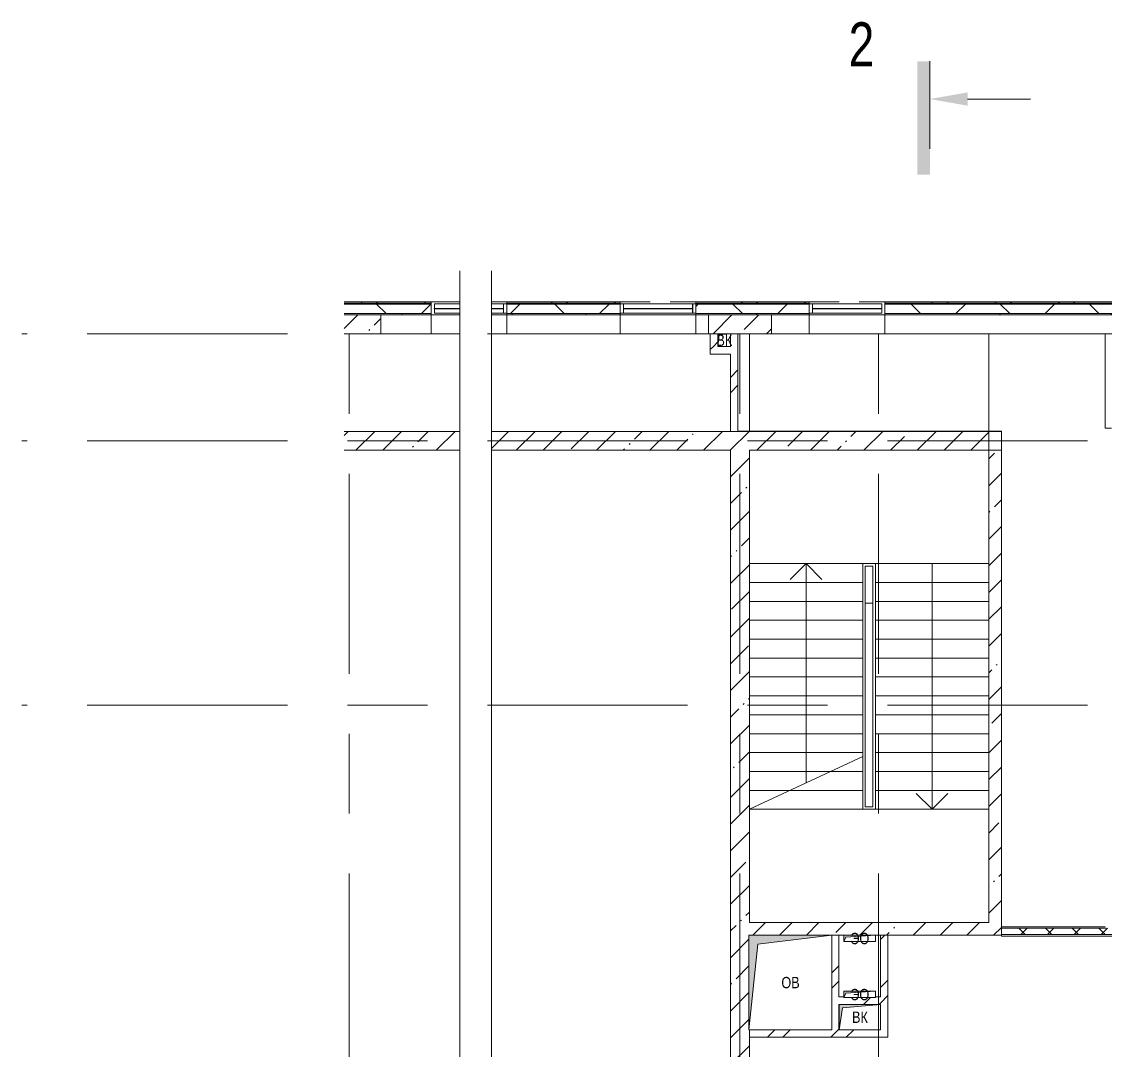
# Model space of a CAD drawing. Header units: millimetres. Extents: x 92932 to 275892, y -43515 to 30371.
# Drawn here: x 92932 to 110132, y 14040 to 30371 of the extents above; entities that cross this region are included whole.
import ezdxf

# ---------------------------------------------------------------- set-up
doc = ezdxf.new("R2010")
doc.units = ezdxf.units.MM
for name, pattern in [('IMPORT-01 Штриховая _2 мм_', [600, 400, -200]), ('Осевые', [6350, 1270, -952.5, 3175, -952.5]), ('Сверху', [793.75, 476.25, -317.5])]:
    doc.linetypes.add(name, pattern=pattern)
for name, color, linetype, lineweight in [('_Разделитель помещений_', 7, 'IMPORT-01 Штриховая _2 мм_', 9), ('Импосты витража', 7, 'Continuous', 9), ('Импосты витража-1', 7, 'Continuous', 18), ('Контуры', 7, 'Continuous', 9), ('Линии подступенков-1', 7, 'Continuous', 9), ('Линии свеса', 7, 'Continuous', 9), ('Марки вырезов', 7, 'Continuous', 9), ('Обобщенные модели', 7, 'Continuous', 9), ('Общие ребра', 7, 'Continuous', 9), ('Окна', 7, 'Continuous', 9), ('Окна-1', 7, 'Сверху', 9), ('Оси-1', 7, 'Осевые', 9), ('Разрезы', 7, 'Continuous', 9), ('Стены', 7, 'Continuous', 9), ('Стены-1', 7, 'Continuous', 18), ('Стрелки вверх', 7, 'Continuous', 9), ('Типовые аннотации', 7, 'Continuous', 9), ('Черная _1 сплошная', 7, 'Continuous', 9), ('Штриховка разреза-1', 7, 'Continuous', 9), ('Элементы узлов', 7, 'Continuous', 9), ('Элементы узлов-1', 7, 'Continuous', 5)]:
    doc.layers.add(name, color=color, linetype=linetype, lineweight=lineweight)
doc.layers.add('Обобщенные модели-2', color=7, linetype='Continuous', lineweight=9, true_color=0xffbc79)
doc.styles.add('Arial', font='Arial.ttf', dxfattribs={"width": 0.8, "height": 180})
doc.styles.add('Arial_1', font='Arial.ttf', dxfattribs={"width": 0.75, "height": 700})
pattern_1 = [(45, (0, 0), (-424.264, 424.264), [600, -100, 20, -100]), (45, (0, 424), (-424.264, 424.264), [])]
pattern_2 = [(45, (0, 0), (-502.8943, 502.8943), []), (45, (0, 762), (-502.8943, 502.8943), [])]
pattern_3 = [(0, (0, 0), (812.8, 203.2), [67.056, -542.544, 67.056, -542.544, -3251.2]), (0, (0, 0), (812.8, 203.2), [-1219.2, 67.056, -1152.144, 67.056, -542.544, -1422.4]), (0, (0, 0), (812.8, 203.2), [-3048, 67.056, -339.344, 67.056, -948.944]), (120, (304.8, 101.6), (-582.37636, 602.30545), [67.056, -542.544, 67.056, -542.544, -3251.2]), (120, (304.8, 101.6), (-582.37636, 602.30545), [-1219.2, 67.056, -1152.144, 67.056, -542.544, -1422.4]), (120, (304.8, 101.6), (-582.37636, 602.30545), [-3048, 67.056, -339.344, 67.056, -948.944]), (240, (406.4, 508), (-230.42364, -805.50545), [67.056, -542.544, 67.056, -542.544, -3251.2]), (240, (406.4, 508), (-230.42364, -805.50545), [-1219.2, 67.056, -1152.144, 67.056, -542.544, -1422.4]), (240, (406.4, 508), (-230.42364, -805.50545), [-3048, 67.056, -339.344, 67.056, -948.944])]

# ---------------------------------------------------------------- blocks, each defined once
blk = doc.blocks.new('M_Окно-Квадратный проем - 1200 x 11450 mm-1434535-План 3-го этажа на отм_ _2_700')
at = {"layer": 'Окна'}
for p, q in [((-608, -102), (-608, 102)), ((592, 102), (592, -102))]:
    blk.add_line(p, q, dxfattribs=at)
at = {"layer": 'Окна-1'}
for p, q in [((-608, 102), (592, 102)), ((592, -102), (-608, -102))]:
    blk.add_line(p, q, dxfattribs=at)
blk = doc.blocks.new('M_Окно-Квадратный проем - 1200 x 11450 mm-V4-План 3-го этажа на отм_ _2_700')
at = {"layer": 'Окна'}
for p, q in [((-608, -102), (-608, 102)), ((592, 102), (592, -102))]:
    blk.add_line(p, q, dxfattribs=at)
at = {"layer": 'Окна-1'}
for p, q in [((-608, 102), (-363, 102)), ((137, 102), (592, 102)), ((-363, -102), (-608, -102)), ((592, -102), (137, -102))]:
    blk.add_line(p, q, dxfattribs=at)
blk = doc.blocks.new('M_Окно-Квадратный проем - 1200 x 11450 mm-1440296-План 3-го этажа на отм_ _2_700')
at = {"layer": 'Окна'}
for p, q in [((-608, -150), (-608, 150)), ((592, 150), (592, -150))]:
    blk.add_line(p, q, dxfattribs=at)
at = {"layer": 'Окна-1'}
for p, q in [((-608, 150), (592, 150)), ((592, -150), (-608, -150))]:
    blk.add_line(p, q, dxfattribs=at)
blk = doc.blocks.new('M_Окно-Квадратный проем - 1200 x 11450 mm-V5-План 3-го этажа на отм_ _2_700')
at = {"layer": 'Окна'}
for p, q in [((-608, -150), (-608, 150)), ((592, 150), (592, -150))]:
    blk.add_line(p, q, dxfattribs=at)
at = {"layer": 'Окна-1'}
for p, q in [((-608, 150), (-363, 150)), ((137, 150), (592, 150)), ((-363, -150), (-608, -150)), ((592, -150), (137, -150))]:
    blk.add_line(p, q, dxfattribs=at)
blk = doc.blocks.new('Прямоугольный импост - Прямоугольный импост 1-2125100-План 3-го этажа на отм_ _2_700')
at = {"layer": 'Импосты витража-1'}
for p, q in [((-50, 75), (0, 75)), ((-50, -75), (-50, 75)), ((0, 75), (0, -75)), ((0, -75), (-50, -75))]:
    blk.add_line(p, q, dxfattribs=at)
blk = doc.blocks.new('Прямоугольный импост - Прямоугольный импост 1-2125159-План 3-го этажа на отм_ _2_700')
at = {"layer": 'Импосты витража'}
for p, q in [((106032, 25892), (106582, 25892)), ((106582, 25892), (106582, 25742)), ((106582, 25742), (106032, 25742))]:
    blk.add_line(p, q, dxfattribs=at)
blk = doc.blocks.new('Прямоугольный импост - Прямоугольный импост 1-2125160-План 3-го этажа на отм_ _2_700')
at = {"layer": 'Импосты витража'}
for p, q in [((105482, 25742), (105482, 25892)), ((105482, 25892), (106032, 25892)), ((106032, 25742), (105482, 25742))]:
    blk.add_line(p, q, dxfattribs=at)
blk = doc.blocks.new('Прямоугольный импост - Прямоугольный импост 1-2125107-План 3-го этажа на отм_ _2_700')
at = {"layer": 'Импосты витража-1'}
for p, q in [((-50, 75), (0, 75)), ((-50, -75), (-50, 75)), ((0, 75), (0, -75)), ((0, -75), (-50, -75))]:
    blk.add_line(p, q, dxfattribs=at)
blk = doc.blocks.new('Прямоугольный импост - Прямоугольный импост 1-2125109-План 3-го этажа на отм_ _2_700')
at = {"layer": 'Импосты витража-1'}
for p, q in [((0, 75), (-50, 75)), ((-50, 75), (-50, -75)), ((0, -75), (0, 75)), ((-50, -75), (0, -75))]:
    blk.add_line(p, q, dxfattribs=at)
blk = doc.blocks.new('Прямоугольный импост - Прямоугольный импост 1-2125101-План 3-го этажа на отм_ _2_700')
at = {"layer": 'Импосты витража-1'}
for p, q in [((0, 75), (-50, 75)), ((-50, 75), (-50, -75)), ((0, -75), (0, 75)), ((-50, -75), (0, -75))]:
    blk.add_line(p, q, dxfattribs=at)
blk = doc.blocks.new('Прямоугольный импост - Прямоугольный импост 1-V6-План 3-го этажа на отм_ _2_700')
at = {"layer": 'Импосты витража'}
for p, q in [((100387, 25892), (100582, 25892)), ((100582, 25892), (100582, 25742)), ((100582, 25742), (100387, 25742))]:
    blk.add_line(p, q, dxfattribs=at)
blk = doc.blocks.new('Прямоугольный импост - Прямоугольный импост 1-V7-План 3-го этажа на отм_ _2_700')
at = {"layer": 'Импосты витража'}
for p, q in [((99482, 25742), (99482, 25892)), ((99482, 25892), (99887, 25892)), ((99887, 25742), (99482, 25742))]:
    blk.add_line(p, q, dxfattribs=at)
blk = doc.blocks.new('170_ОтверстиеПрямоугольноеВертикальное - 170_ОтверстиеПрямоугольноеВертикальное-5688926-План 3-го этажа на отм_ _2_700')
at = {"layer": 'Обобщенные модели'}
for p, q in [((-658, -750), (-658, 750)), ((-658, 750), (658, 750)), ((658, 750), (658, -750)), ((658, -750), (-658, -750))]:
    blk.add_line(p, q, dxfattribs=at)
blk = doc.blocks.new('170_ОтверстиеПрямоугольноеВертикальное - 170_ОтверстиеПрямоугольноеВертикальное-5688924-План 3-го этажа на отм_ _2_700')
at = {"layer": 'Обобщенные модели'}
for p, q in [((-328, -200), (-328, 200)), ((-328, 200), (328, 200)), ((328, 200), (328, -200)), ((328, -200), (-328, -200))]:
    blk.add_line(p, q, dxfattribs=at)
blk = doc.blocks.new('170_ОтверстиеПрямоугольноеВертикальное - 170_ОтверстиеПрямоугольноеВертикальное-5688912-План 3-го этажа на отм_ _2_700')
at = {"layer": 'Обобщенные модели'}
for p, q in [((-250, -50), (-250, 50)), ((-250, 50), (250, 50)), ((250, 50), (250, -50)), ((250, -50), (-250, -50))]:
    blk.add_line(p, q, dxfattribs=at)
blk = doc.blocks.new('170_ОтверстиеПрямоугольноеВертикальное - 170_ОтверстиеПрямоугольноеВертикальное-5689190-План 3-го этажа на отм_ _2_700')
at = {"layer": 'Обобщенные модели'}
for p, q in [((-99, -101), (-99, 101)), ((-99, 101), (99, 101)), ((99, 101), (99, -101)), ((99, -101), (-99, -101))]:
    blk.add_line(p, q, dxfattribs=at)
blk = doc.blocks.new('Линия разрыва1 - М 200-4771509-План 3-го этажа на отм_ _2_700')
at = {"layer": 'Элементы узлов'}
for p, q in [((-88, 0), (-29546, 0)), ((29546, 0), (90, 0))]:
    blk.add_line(p, q, dxfattribs=at)
blk = doc.blocks.new('Разрез - Номер спереди-234828-План 3-го этажа на отм_ _2_700')
at = {"layer": 'Разрезы'}
for points in [[(0, 0), (0, 1), (9.004, 1), (9.004, 0)], [(2.471, -3), (3, 0), (3.529, -3)]]:
    blk.add_hatch(color=256, dxfattribs=at).paths.add_polyline_path(points, flags=0)
blk.add_line((3, -3), (3, -8), dxfattribs=at)

msp = doc.modelspace()

# ---------------------------------------------------------------- hatches: boundary and pattern name
at = {"layer": 'Штриховка разреза-1'}
h = msp.add_hatch(dxfattribs=at)
h.set_pattern_fill('FP_12', color=256, style=0, pattern_type=2)
h.set_pattern_definition(pattern_2)
h.paths.add_polyline_path([(115131.6, 25902.1), (117136.2, 25902.1), (117136.3, 25922.1), (115131.6, 25922.1)], flags=0)
h.paths.add_polyline_path([(105431.6, 25902.1), (105431.6, 25922.1), (103631.6, 25922.1), (103631.6, 25902.1), (105144.5, 25902.1)], flags=0)
h.paths.add_polyline_path([(113031.6, 25902.1), (114231.6, 25902.1), (114231.6, 25922.1), (113031.6, 25922.1)], flags=0)
h.paths.add_polyline_path([(112131.6, 25902.1), (112131.6, 25922.1), (106631.6, 25922.1), (106631.6, 25902.1), (108692.6, 25902.1)], flags=0)
h.paths.add_polyline_path([(102431.6, 25902.1), (102431.6, 25922.1), (100631.6, 25922.1), (100631.6, 25902.1), (101596.4, 25902.1)], flags=0)
h.paths.add_polyline_path([(99431.6, 25902.1), (99431.6, 25922.1), (98048.3, 25922.1), (98048.3, 25902.1)], flags=0)
h = msp.add_hatch(dxfattribs=at)
h.set_pattern_fill('FP_13', color=256, style=0, pattern_type=2)
h.set_pattern_definition(pattern_3)
h.paths.add_polyline_path([(117136.1, 25887.1), (117136.2, 25902.1), (115131.6, 25902.1), (115131.6, 25887.1), (115788.9, 25887.1)], flags=0)
h.paths.add_polyline_path([(114231.6, 25887.1), (114231.6, 25902.1), (113031.6, 25902.1), (113031.6, 25887.1)], flags=0)
h.paths.add_polyline_path([(112131.6, 25887.1), (112131.6, 25902.1), (106631.6, 25902.1), (106631.6, 25887.1), (108692.6, 25887.1)], flags=0)
h.paths.add_polyline_path([(100631.6, 25887.1), (102431.6, 25887.1), (102431.6, 25902.1), (100631.6, 25902.1)], flags=0)
h.paths.add_polyline_path([(105431.6, 25887.1), (105431.6, 25902.1), (103631.6, 25902.1), (103631.6, 25887.1), (105144.5, 25887.1)], flags=0)
h.paths.add_polyline_path([(99431.6, 25887.1), (99431.6, 25902.1), (98048.3, 25902.1), (98048.3, 25887.1)], flags=0)
h = msp.add_hatch(dxfattribs=at)
h.set_pattern_fill('FP_14', color=256, style=0, pattern_type=2)
h.set_pattern_definition([(45, (0, 0), (-707.107, 707.107), []), (135, (0, 0), (-707.107, -707.107), [])])
h.paths.add_polyline_path([(112131.6, 25737.1), (112131.6, 25887.1), (106631.6, 25887.1), (106631.6, 25737.1), (108692.6, 25737.1)], flags=0)
h.paths.add_polyline_path([(117135.4, 25737.1), (117136.1, 25887.1), (115131.6, 25887.1), (115131.6, 25737.1), (115788.9, 25737.1)], flags=0)
h.paths.add_polyline_path([(113031.6, 25737.1), (114231.6, 25737.1), (114231.6, 25887.1), (113031.6, 25887.1)], flags=0)
h.paths.add_polyline_path([(102431.6, 25737.1), (102431.6, 25887.1), (100631.6, 25887.1), (100631.6, 25737.1), (101596.4, 25737.1)], flags=0)
h.paths.add_polyline_path([(105144.5, 25737.1), (105431.6, 25737.1), (105431.6, 25887.1), (103631.6, 25887.1), (103631.6, 25737.1)], flags=0)
h.paths.add_polyline_path([(98048.3, 25737.1), (99431.6, 25737.1), (99431.6, 25887.1), (98048.3, 25887.1), (98048.3, 25771.8)], flags=0)
h = msp.add_hatch(dxfattribs=at)
h.set_pattern_fill('FP_13', color=256, style=0, pattern_type=2)
h.set_pattern_definition(pattern_3)
h.paths.add_polyline_path([(117135.3, 25717.1), (117135.4, 25737.1), (115131.6, 25737.1), (115131.6, 25717.1), (115788.9, 25717.1)], flags=0)
h.paths.add_polyline_path([(112131.6, 25717.1), (112131.6, 25737.1), (106631.6, 25737.1), (106631.6, 25717.1), (108692.6, 25717.1)], flags=0)
h.paths.add_polyline_path([(113031.6, 25717.1), (114231.6, 25717.1), (114231.6, 25737.1), (113031.6, 25737.1)], flags=0)
h.paths.add_polyline_path([(99431.6, 25717.1), (99431.6, 25737.1), (98048.3, 25737.1), (98048.3, 25717.1)], flags=0)
h.paths.add_polyline_path([(103631.6, 25717.1), (105431.6, 25717.1), (105431.6, 25737.1), (103631.6, 25737.1)], flags=0)
h.paths.add_polyline_path([(100631.6, 25717.1), (102431.6, 25717.1), (102431.6, 25737.1), (100631.6, 25737.1)], flags=0)
h = msp.add_hatch(dxfattribs=at)
h.set_pattern_fill('FP_1', color=256, style=0, pattern_type=2)
h.set_pattern_definition(pattern_1)
h.paths.add_polyline_path([(98048.3, 25417.1), (98631.6, 25417.1), (98631.6, 25717.1), (98048.3, 25717.1)], flags=0)
h = msp.add_hatch(dxfattribs=at)
h.set_pattern_fill('FP_1', color=256, style=0, pattern_type=2)
h.set_pattern_definition(pattern_1)
h.paths.add_polyline_path([(104180.4, 25417.1), (104831.6, 25417.1), (104831.6, 25717.1), (103831.6, 25717.1), (103831.6, 25417.1)], flags=0)
h = msp.add_hatch(dxfattribs=at)
h.set_pattern_fill('FP_12', color=256, style=0, pattern_type=2)
h.set_pattern_definition(pattern_2)
h.paths.add_polyline_path([(103861.6, 25214.7), (103981.6, 25214.7), (103981.6, 25417.1), (103861.6, 25417.1)], flags=0)
h = msp.add_hatch(dxfattribs=at)
h.set_pattern_fill('FP_12', color=256, style=0, pattern_type=2)
h.set_pattern_definition(pattern_2)
h.paths.add_polyline_path([(104300.4, 23867.1), (104300.4, 25417.1), (104180.4, 25417.1), (104180.4, 23867.1)], flags=0)
h = msp.add_hatch(dxfattribs=at)
h.set_pattern_fill('FP_12', color=256, style=0, pattern_type=2)
h.set_pattern_definition(pattern_2)
h.paths.add_polyline_path([(103861.6, 25094.7), (104180.4, 25094.7), (104180.4, 25214.7), (103861.6, 25214.7)], flags=0)
h = msp.add_hatch(dxfattribs=at)
h.set_pattern_fill('FP_1', color=256, style=0, pattern_type=2)
h.set_pattern_definition(pattern_1)
h.paths.add_polyline_path([(108281.6, 23567.1), (108281.6, 23867.1), (100386.6, 23867.1), (100386.6, 23567.1), (106918.6, 23567.1)], flags=0)
h.paths.add_polyline_path([(99886.6, 23567.1), (99886.6, 23867.1), (98048.3, 23867.1), (98048.3, 23567.1)], flags=0)
h = msp.add_hatch(dxfattribs=at)
h.set_pattern_fill('FP_1', color=256, style=0, pattern_type=2)
h.set_pattern_definition(pattern_1)
h.paths.add_polyline_path([(104181.6, 2717.1), (104481.6, 2717.1), (104481.6, 14367.1), (104475.6, 14367.1), (104475.6, 15867.1), (104481.6, 15867.1), (104481.6, 23567.1), (104181.6, 23566.1), (104181.6, 8517.1)], flags=0)
h = msp.add_hatch(dxfattribs=at)
h.set_pattern_fill('FP_1', color=256, style=0, pattern_type=2)
h.set_pattern_definition(pattern_1)
h.paths.add_polyline_path([(108281.6, 15867.1), (108481.6, 15867.1), (108481.6, 23567.1), (108281.6, 23567.1), (108281.6, 16067.1)], flags=0)
h = msp.add_hatch(dxfattribs=at)
h.set_pattern_fill('FP_1', color=256, style=0, pattern_type=2)
h.set_pattern_definition(pattern_1)
h.paths.add_polyline_path([(105781.6, 15867.1), (108281.6, 15867.1), (108281.6, 16067.1), (104481.6, 16067.1), (104481.6, 15867.1), (105144.5, 15867.1)], flags=0)
h = msp.add_hatch(dxfattribs=at)
h.set_pattern_fill('FP_12', color=256, style=0, pattern_type=2)
h.set_pattern_definition(pattern_2)
h.paths.add_polyline_path([(105791.6, 14367.1), (105901.6, 14367.1), (105901.6, 15867.1), (105791.6, 15867.1), (105791.6, 14400.5)], flags=0)
h = msp.add_hatch(dxfattribs=at)
h.set_pattern_fill('FP_12', color=256, style=0, pattern_type=2)
h.set_pattern_definition(pattern_2)
h.paths.add_polyline_path([(106561.6, 14247.1), (106681.6, 14247.1), (106681.6, 15867.1), (106561.6, 15867.1), (106561.6, 14367.1)], flags=0)
h = msp.add_hatch(dxfattribs=at)
h.set_pattern_fill('FP_2', color=256, style=0, pattern_type=2)
h.set_pattern_definition([(45, (0, 0), (-212.132, 212.132), []), (135, (0, 0), (-212.132, -212.132), [])])
h.paths.add_polyline_path([(124406.6, 15877.1), (124406.6, 15977.1), (108482.6, 15977.1), (108482.6, 15877.1), (122885.1, 15877.1)], flags=0)
h = msp.add_hatch(dxfattribs=at)
h.set_pattern_fill('FP_12', color=256, style=0, pattern_type=2)
h.set_pattern_definition(pattern_2)
h.paths.add_polyline_path([(106561.6, 14767.1), (106561.6, 14887.1), (106483.6, 14887.1), (106483.6, 14877.1), (105983.6, 14877.1), (105983.6, 14887.1), (105901.6, 14887.1), (105901.6, 14767.1), (106483.6, 14767.1)], flags=0)
h = msp.add_hatch(dxfattribs=at)
h.set_pattern_fill('FP_12', color=256, style=0, pattern_type=2)
h.set_pattern_definition(pattern_2)
h.paths.add_polyline_path([(105144.5, 14247.1), (106561.6, 14247.1), (106561.6, 14367.1), (104481.6, 14367.1), (104481.6, 14247.1)], flags=0)
at = {"layer": 'Элементы узлов-1'}
for points in [[(103981.6, 25214.7), (104001.7, 25397.1), (104180.4, 25417.1), (103981.6, 25417.1), (103981.6, 25237.1)], [(104475.6, 14367.1), (104616.4, 15726.3), (105791.6, 15867.1), (104475.6, 15867.1)], [(105983.6, 15767.1), (106013.6, 15837.1), (106483.6, 15867.1), (105983.6, 15867.1)], [(105983.6, 14877.1), (106013.6, 14947.1), (106483.6, 14977.1), (105983.6, 14977.1)], [(105905.6, 14367.1), (105958.4, 14714.3), (106561.6, 14767.1), (105905.6, 14767.1)]]:
    msp.add_hatch(color=256, dxfattribs=at).paths.add_polyline_path(points, flags=0)

# ---------------------------------------------------------------- linework, layer by layer
at = {"layer": '_Разделитель помещений_'}
for p, q in [((99886.6, 25417.1), (98048.3, 25417.1)), ((100581.6, 25417.1), (100386.6, 25417.1))]:
    msp.add_line(p, q, dxfattribs=at)
at = {"layer": 'Контуры'}
for p, q in [((104481.6, 25417.1), (104481.6, 23897.1)), ((108281.3, 25417.1), (104481.6, 25417.1)), ((104481.6, 25417.1), (104481.6, 23867.1)), ((108281.6, 25417.1), (104481.6, 25417.1)), ((104481.6, 25417.1), (108281.6, 25417.1)), ((104481.6, 23867.1), (104481.6, 25417.1)), ((104481.6, 25417.1), (104481.6, 23867.1)), ((108281.6, 25417.1), (104481.6, 25417.1)), ((104482, 25417.1), (104482, 23867.1)), ((108281.6, 25417.1), (104482, 25417.1)), ((108281.6, 23837.1), (108281.6, 25417.1)), ((108281.6, 25417.1), (108281.6, 23837.1)), ((108281.6, 23837.1), (108281.6, 25417.1)), ((108281.6, 21767.1), (108281.6, 25417.1)), ((104481.6, 23867.1), (104481.6, 23897.1)), ((108281.6, 23837.1), (108281.6, 21137.1)), ((108281.6, 23837.1), (108281.6, 21137.1)), ((108281.6, 23837.1), (108281.6, 20837.1)), ((104481.6, 21197.1), (104481.6, 23567.1)), ((104481.6, 21437.1), (104481.6, 23567.1)), ((104481.6, 20837.1), (104481.6, 23567.1)), ((104481.6, 21149.6), (104481.6, 23567.1)), ((104482, 23567.2), (104482, 21767.1)), ((104482, 23567.1), (104482, 21767.1)), ((108281.6, 23567.1), (104482, 23567.1)), ((108281.6, 21767.1), (108281.6, 23567.1)), ((104482, 21767.1), (106282, 21767.1)), ((104482, 17867.1), (104482, 21767.1)), ((104482, 21767.1), (106282, 21767.1)), ((104482, 19067.1), (104482, 21767.1)), ((106282, 17867.1), (106282, 21767.1)), ((106282, 21767.1), (106481.6, 21767.1)), ((106282, 19067.1), (106282, 21767.1)), ((108281.6, 21767.1), (106481.6, 21767.1)), ((106481.6, 21767.1), (106481.6, 17867.1)), ((108281.6, 21767.1), (106481.6, 21767.1)), ((106481.6, 21767.1), (106481.6, 17867.1)), ((108281.6, 21767.1), (108281.6, 17867.1)), ((108281.6, 21767.1), (108281.6, 17867.1)), ((104481.6, 21437.1), (104481.6, 19717.1)), ((104481.6, 21197.1), (104481.6, 19717.1)), ((106441.6, 21137.1), (106322, 21137.1)), ((108281.6, 19717.1), (108281.6, 21137.1)), ((108281.6, 19717.1), (108281.6, 21137.1)), ((104481.6, 19717.1), (104481.6, 20837.1)), ((108281.6, 20837.1), (108281.6, 19717.1)), ((104482, 19067.1), (106282, 19067.1)), ((106282, 17867.1), (106282, 18706.5)), ((104482, 17867.1), (104482, 16067.1)), ((104482, 17867.1), (106282, 17867.1)), ((104482, 17867.1), (106282, 17867.1)), ((106481.6, 17867.1), (106282, 17867.1)), ((108281.6, 17867.1), (106481.6, 17867.1)), ((108281.6, 17867.1), (106481.6, 17867.1)), ((108281.6, 16067.1), (108281.6, 17867.1)), ((104482, 16067.1), (108281.6, 16067.1))]:
    msp.add_line(p, q, dxfattribs=at)
at = {"layer": 'Линии подступенков-1'}
for p, q in [((104482, 21767.1), (106282, 21767.1)), ((104482, 21767.1), (106282, 21767.1)), ((108281.6, 21767.1), (106481.6, 21767.1)), ((108281.6, 21767.1), (106481.6, 21767.1)), ((104482, 21467.1), (106282, 21467.1)), ((104482, 21467.1), (106282, 21467.1)), ((108281.6, 21467.1), (106481.6, 21467.1)), ((108281.6, 21467.1), (106481.6, 21467.1)), ((104482, 21167.1), (106282, 21167.1)), ((104482, 21167.1), (106282, 21167.1)), ((108281.6, 21167.1), (106481.6, 21167.1)), ((108281.6, 21167.1), (106481.6, 21167.1)), ((104482, 20867.1), (106282, 20867.1)), ((104482, 20867.1), (106282, 20867.1)), ((108281.6, 20867.1), (106481.6, 20867.1)), ((108281.6, 20867.1), (106481.6, 20867.1)), ((104482, 20567.1), (106282, 20567.1)), ((104482, 20567.1), (106282, 20567.1)), ((108281.6, 20567.1), (106481.6, 20567.1)), ((108281.6, 20567.1), (106481.6, 20567.1)), ((104482, 20267.1), (106282, 20267.1)), ((104482, 20267.1), (106282, 20267.1)), ((108281.6, 20267.1), (106481.6, 20267.1)), ((108281.6, 20267.1), (106481.6, 20267.1)), ((104482, 19967.1), (106282, 19967.1)), ((104482, 19967.1), (106282, 19967.1)), ((108281.6, 19967.1), (106481.6, 19967.1)), ((108281.6, 19967.1), (106481.6, 19967.1)), ((104482, 19667.1), (106282, 19667.1)), ((104482, 19667.1), (106282, 19667.1)), ((108281.6, 19667.1), (106481.6, 19667.1)), ((108281.6, 19667.1), (106481.6, 19667.1)), ((104482, 19367.1), (106282, 19367.1)), ((104482, 19367.1), (106282, 19367.1)), ((108281.6, 19367.1), (106481.6, 19367.1)), ((108281.6, 19367.1), (106481.6, 19367.1)), ((104482, 19067.1), (106282, 19067.1)), ((104482, 19067.1), (106282, 19067.1)), ((108281.6, 19067.1), (106481.6, 19067.1)), ((108281.6, 19067.1), (106481.6, 19067.1)), ((104482, 18767.1), (106282, 18767.1)), ((108281.6, 18767.1), (106481.6, 18767.1)), ((108281.6, 18767.1), (106481.6, 18767.1)), ((104482, 18467.1), (106282, 18467.1)), ((105768.7, 18467.1), (106282, 18467.1)), ((108281.6, 18467.1), (106481.6, 18467.1)), ((108281.6, 18467.1), (106481.6, 18467.1)), ((104482, 18167.1), (106282, 18167.1)), ((105125.3, 18167.1), (106282, 18167.1)), ((108281.6, 18167.1), (106481.6, 18167.1)), ((108281.6, 18167.1), (106481.6, 18167.1)), ((104482, 17867.1), (106282, 17867.1)), ((104482, 17867.1), (106282, 17867.1)), ((108281.6, 17867.1), (106481.6, 17867.1))]:
    msp.add_line(p, q, dxfattribs=at)
at = {"layer": 'Линии свеса'}
for p, q in [((104482, 21467.1), (106282, 21467.1)), ((104482, 21467.1), (106282, 21467.1)), ((108281.6, 21467.1), (106481.6, 21467.1)), ((108281.6, 21467.1), (106481.6, 21467.1)), ((104482, 21167.1), (106282, 21167.1)), ((104482, 21167.1), (106282, 21167.1)), ((108281.6, 21167.1), (106481.6, 21167.1)), ((108281.6, 21167.1), (106481.6, 21167.1)), ((104482, 20867.1), (106282, 20867.1)), ((104482, 20867.1), (106282, 20867.1)), ((108281.6, 20867.1), (106481.6, 20867.1)), ((108281.6, 20867.1), (106481.6, 20867.1)), ((104482, 20567.1), (106282, 20567.1)), ((104482, 20567.1), (106282, 20567.1)), ((108281.6, 20567.1), (106481.6, 20567.1)), ((108281.6, 20567.1), (106481.6, 20567.1)), ((104482, 20267.1), (106282, 20267.1)), ((104482, 20267.1), (106282, 20267.1)), ((108281.6, 20267.1), (106481.6, 20267.1)), ((108281.6, 20267.1), (106481.6, 20267.1)), ((104482, 19967.1), (106282, 19967.1)), ((104482, 19967.1), (106282, 19967.1)), ((108281.6, 19967.1), (106481.6, 19967.1)), ((108281.6, 19967.1), (106481.6, 19967.1)), ((104482, 19667.1), (106282, 19667.1)), ((104482, 19667.1), (106282, 19667.1)), ((108281.6, 19667.1), (106481.6, 19667.1)), ((108281.6, 19667.1), (106481.6, 19667.1)), ((104482, 19367.1), (106282, 19367.1)), ((104482, 19367.1), (106282, 19367.1)), ((108281.6, 19367.1), (106481.6, 19367.1)), ((108281.6, 19367.1), (106481.6, 19367.1)), ((104482, 19067.1), (106282, 19067.1)), ((108281.6, 19067.1), (106481.6, 19067.1)), ((108281.6, 19067.1), (106481.6, 19067.1)), ((104482, 18767.1), (106282, 18767.1)), ((108281.6, 18767.1), (106481.6, 18767.1)), ((108281.6, 18767.1), (106481.6, 18767.1)), ((104482, 18467.1), (106282, 18467.1)), ((105768.7, 18467.1), (106282, 18467.1)), ((108281.6, 18467.1), (106481.6, 18467.1)), ((108281.6, 18467.1), (106481.6, 18467.1)), ((104482, 18167.1), (106282, 18167.1)), ((105125.3, 18167.1), (106282, 18167.1)), ((108281.6, 18167.1), (106481.6, 18167.1)), ((108281.6, 18167.1), (106481.6, 18167.1))]:
    msp.add_line(p, q, dxfattribs=at)
at = {"layer": 'Марки вырезов'}
msp.add_line((106282, 18706.5), (104482, 17867.1), dxfattribs=at)
at = {"layer": 'Обобщенные модели-2'}
for p, q in [((104180.4, 25417.1), (103981.6, 25417.1)), ((103981.6, 25417.1), (103981.6, 25214.7)), ((104180.4, 25214.7), (104180.4, 25417.1)), ((103981.6, 25214.7), (104180.4, 25214.7)), ((105791.6, 15867.1), (104475.6, 15867.1)), ((104475.6, 15867.1), (104475.6, 14367.1)), ((105791.6, 14367.1), (105791.6, 15867.1)), ((106483.6, 15867.1), (105983.6, 15867.1)), ((105983.6, 15867.1), (105983.6, 15767.1)), ((106483.6, 15767.1), (106483.6, 15867.1)), ((105983.6, 15767.1), (106483.6, 15767.1)), ((106483.6, 14977.1), (105983.6, 14977.1)), ((105983.6, 14977.1), (105983.6, 14877.1)), ((106483.6, 14877.1), (106483.6, 14977.1)), ((105983.6, 14877.1), (106483.6, 14877.1)), ((106561.6, 14767.1), (105905.6, 14767.1)), ((105905.6, 14767.1), (105905.6, 14367.1)), ((106561.6, 14367.1), (106561.6, 14767.1)), ((104475.6, 14367.1), (105791.6, 14367.1)), ((105905.6, 14367.1), (106561.6, 14367.1))]:
    msp.add_line(p, q, dxfattribs=at)
at = {"layer": 'Общие ребра'}
for p, q in [((99431.6, 25902.1), (98048.3, 25902.1)), ((99431.6, 25887.1), (98048.3, 25887.1)), ((102431.6, 25902.1), (100631.6, 25902.1)), ((102431.6, 25887.1), (100631.6, 25887.1)), ((105431.6, 25902.1), (103631.6, 25902.1)), ((105431.6, 25887.1), (103631.6, 25887.1)), ((112131.6, 25902.1), (106631.6, 25902.1)), ((112131.6, 25887.1), (106631.6, 25887.1)), ((99431.6, 25737.1), (98048.3, 25737.1)), ((102431.6, 25737.1), (100631.6, 25737.1)), ((105431.6, 25737.1), (103631.6, 25737.1)), ((112131.6, 25737.1), (106631.6, 25737.1)), ((104300.4, 25417.1), (104180.4, 25417.1)), ((104180.4, 23867.1), (104300.4, 23867.1)), ((98048.3, 23567.1), (99886.6, 23567.1)), ((100386.6, 23567.1), (104179.6, 23567.1)), ((104181.6, 23566.1), (104181.6, 8517.1)), ((108281.6, 16067.1), (104484, 16067.1)), ((105901.6, 15867.1), (105781.6, 15867.1)), ((106681.6, 15867.1), (106561.6, 15867.1)), ((110144.1, 15977.1), (108482.6, 15977.1)), ((124406.6, 15877.1), (108482.6, 15877.1))]:
    msp.add_line(p, q, dxfattribs=at)
at = {"layer": 'Оси-1'}
for p, q in [((150171.6, 25417.1), (92932.1, 25417.1)), ((98131.6, 25417.1), (98131.6, -41737.8)), ((104331.6, 25417.1), (104331.6, -41737.8)), ((106531.6, 25417.1), (106531.6, -41737.8)), ((150171.6, 23717.1), (92932.1, 23717.1)), ((150171.6, 19517.1), (92932.1, 19517.1))]:
    msp.add_line(p, q, dxfattribs=at)
at = {"layer": 'Разрезы'}
msp.add_line((107346.4, 28350.9), (107346.4, 29742.8), dxfattribs=at)
at = {"layer": 'Стены'}
for p, q in [((98631.6, 25717.1), (99431.6, 25717.1)), ((98631.6, 25717.1), (98631.6, 25417.1)), ((99431.6, 25417.1), (99431.6, 25717.1)), ((99431.6, 25717.1), (99886.6, 25717.1)), ((99431.6, 25717.1), (99431.6, 25417.1)), ((100386.6, 25717.1), (100631.6, 25717.1)), ((100631.6, 25717.1), (102431.6, 25717.1)), ((100631.6, 25717.1), (100631.6, 25417.1)), ((100631.6, 25717.1), (100631.6, 25417.1)), ((102431.6, 25417.1), (102431.6, 25717.1)), ((102431.6, 25717.1), (103631.6, 25717.1)), ((102431.6, 25717.1), (102431.6, 25417.1)), ((103631.6, 25717.1), (105431.6, 25717.1)), ((103631.6, 25717.1), (103631.6, 25417.1)), ((103631.6, 25717.1), (103631.6, 25417.1)), ((105431.6, 25417.1), (105431.6, 25717.1)), ((105431.6, 25717.1), (106631.6, 25717.1)), ((105431.6, 25717.1), (105431.6, 25417.1)), ((106631.6, 25717.1), (112131.6, 25717.1)), ((106631.6, 25717.1), (106631.6, 25417.1)), ((106631.6, 25717.1), (106631.6, 25417.1)), ((99431.6, 25417.1), (98631.6, 25417.1)), ((99886.6, 25417.1), (99431.6, 25417.1)), ((100631.6, 25417.1), (100386.6, 25417.1)), ((102431.6, 25417.1), (100631.6, 25417.1)), ((103631.6, 25417.1), (102431.6, 25417.1)), ((105431.6, 25417.1), (103631.6, 25417.1)), ((104305.4, 25417.1), (110129.6, 25417.1)), ((110129.6, 25415.1), (104305.4, 25415.1)), ((106631.6, 25417.1), (105431.6, 25417.1)), ((105431.6, 25417.1), (106631.6, 25417.1)), ((105431.6, 25415.1), (105431.6, 25417.1)), ((106631.6, 25415.1), (105431.6, 25415.1)), ((112131.6, 25417.1), (106631.6, 25417.1)), ((106631.6, 25415.1), (106631.6, 25417.1)), ((108483.6, 23869.1), (104305.4, 23869.1)), ((108481.6, 23867.1), (104305.4, 23867.1)), ((108481.6, 16002.1), (108481.6, 23867.1)), ((108483.6, 23867.1), (108483.6, 23869.1)), ((108483.6, 23867.1), (108483.6, 16002.1))]:
    msp.add_line(p, q, dxfattribs=at)
at = {"layer": 'Стены-1'}
for p, q in [((99431.6, 25922.1), (98048.3, 25922.1)), ((99431.6, 25717.1), (99431.6, 25922.1)), ((99886.6, 25819.6), (99481.6, 25819.6)), ((99481.6, 25819.6), (99481.6, 25814.6)), ((99481.6, 25814.6), (99886.6, 25814.6)), ((100581.6, 25819.6), (100386.6, 25819.6)), ((100386.6, 25814.6), (100581.6, 25814.6)), ((100581.6, 25814.6), (100581.6, 25819.6)), ((102431.6, 25922.1), (100631.6, 25922.1)), ((100631.6, 25922.1), (100631.6, 25717.1)), ((102431.6, 25717.1), (102431.6, 25922.1)), ((103581.6, 25819.6), (102481.6, 25819.6)), ((102481.6, 25819.6), (102481.6, 25814.6)), ((102481.6, 25814.6), (103581.6, 25814.6)), ((103581.6, 25814.6), (103581.6, 25819.6)), ((105431.6, 25922.1), (103631.6, 25922.1)), ((103631.6, 25922.1), (103631.6, 25717.1)), ((105431.6, 25717.1), (105431.6, 25922.1)), ((106581.6, 25819.6), (105481.6, 25819.6)), ((105481.6, 25819.6), (105481.6, 25814.6)), ((105481.6, 25814.6), (106581.6, 25814.6)), ((106581.6, 25814.6), (106581.6, 25819.6)), ((112131.6, 25922.1), (106631.6, 25922.1)), ((106631.6, 25922.1), (106631.6, 25717.1)), ((98631.6, 25717.1), (98048.3, 25717.1)), ((98048.3, 25717.1), (99431.6, 25717.1)), ((98631.6, 25417.1), (98631.6, 25717.1)), ((100631.6, 25717.1), (102431.6, 25717.1)), ((103631.6, 25717.1), (105431.6, 25717.1)), ((104831.6, 25717.1), (103831.6, 25717.1)), ((103831.6, 25717.1), (103831.6, 25417.1)), ((104831.6, 25417.1), (104831.6, 25717.1)), ((106631.6, 25717.1), (112131.6, 25717.1)), ((98048.3, 25417.1), (98631.6, 25417.1)), ((103831.6, 25417.1), (104180.4, 25417.1)), ((103981.6, 25417.1), (103861.6, 25417.1)), ((103861.6, 25417.1), (103861.6, 25214.7)), ((103981.6, 25214.7), (103981.6, 25417.1)), ((104180.4, 25417.1), (104180.4, 25214.7)), ((104300.4, 25417.1), (104831.6, 25417.1)), ((104300.4, 23867.1), (104300.4, 25417.1)), ((110231.6, 25417.1), (110131.6, 25417.1)), ((110131.6, 25417.1), (110131.6, 23917.1)), ((103861.6, 25214.7), (103861.6, 25094.7)), ((104180.4, 25214.7), (103981.6, 25214.7)), ((103861.6, 25094.7), (104180.4, 25094.7)), ((104180.4, 25094.7), (104180.4, 23867.1)), ((110131.6, 23917.1), (110231.6, 23917.1)), ((99886.6, 23867.1), (98048.3, 23867.1)), ((104180.4, 23867.1), (100386.6, 23867.1)), ((108281.6, 23867.1), (104300.4, 23867.1)), ((108281.6, 23567.1), (108281.6, 23867.1)), ((104179.6, 23567.1), (104181.6, 23567.1)), ((104181.6, 23567.1), (104181.6, 23566.1)), ((104481.6, 23567.1), (108281.6, 23567.1)), ((104481.6, 16067.1), (104481.6, 23567.1)), ((108281.6, 23567.1), (108281.6, 16067.1)), ((108481.6, 23567.1), (108281.6, 23567.1)), ((108481.6, 15867.1), (108481.6, 23567.1)), ((104484, 16067.1), (104481.6, 16067.1)), ((110131.6, 16002.1), (108482.6, 16002.1)), ((108482.6, 16002.1), (108482.6, 15852.1)), ((104481.6, 15867.1), (105781.6, 15867.1)), ((105901.6, 15867.1), (106561.6, 15867.1)), ((105901.6, 14887.1), (105901.6, 15867.1)), ((106561.6, 15867.1), (106561.6, 14887.1)), ((106681.6, 15867.1), (108281.6, 15867.1)), ((106681.6, 14247.1), (106681.6, 15867.1)), ((108281.6, 15867.1), (108481.6, 15867.1)), ((108482.6, 15852.1), (124431.6, 15852.1)), ((105983.6, 14887.1), (105901.6, 14887.1)), ((106561.6, 14887.1), (106483.6, 14887.1)), ((105901.6, 14367.1), (105901.6, 14767.1)), ((105901.6, 14767.1), (106561.6, 14767.1)), ((106561.6, 14767.1), (106561.6, 14367.1)), ((104481.6, 12052.1), (104481.6, 14367.1)), ((105781.6, 14367.1), (104481.6, 14367.1)), ((104481.6, 14367.1), (104481.6, 14247.1)), ((106561.6, 14367.1), (105901.6, 14367.1)), ((104481.6, 14247.1), (106561.6, 14247.1)), ((106561.6, 14247.1), (106681.6, 14247.1))]:
    msp.add_line(p, q, dxfattribs=at)
at = {"layer": 'Стрелки вверх'}
for p, q in [((105382, 21767.1), (105132, 21517.1)), ((105382, 21467.1), (105382, 21767.1)), ((105382, 21767.1), (105632, 21517.1)), ((107381.6, 21767.1), (107381.6, 21467.1)), ((105382, 21167.1), (105382, 21467.1)), ((107381.6, 21467.1), (107381.6, 21167.1)), ((105382, 20867.1), (105382, 21167.1)), ((107381.6, 21167.1), (107381.6, 20867.1)), ((105382, 20567.1), (105382, 20867.1)), ((107381.6, 20867.1), (107381.6, 20567.1)), ((105382, 20267.1), (105382, 20567.1)), ((107381.6, 20567.1), (107381.6, 20267.1)), ((105382, 19967.1), (105382, 20267.1)), ((107381.6, 20267.1), (107381.6, 19967.1)), ((105382, 19667.1), (105382, 19967.1)), ((107381.6, 19967.1), (107381.6, 19667.1)), ((105382, 19367.1), (105382, 19667.1)), ((107381.6, 19667.1), (107381.6, 19367.1)), ((105382, 19067.1), (105382, 19367.1)), ((107381.6, 19367.1), (107381.6, 19067.1)), ((105382, 18767.1), (105382, 19067.1)), ((107381.6, 19067.1), (107381.6, 18767.1)), ((105382, 18467.1), (105382, 18767.1)), ((107381.6, 18767.1), (107381.6, 18467.1)), ((105382, 18286.8), (105382, 18467.1)), ((107381.6, 18467.1), (107381.6, 18167.1)), ((107381.6, 17867.1), (107131.6, 18117.1)), ((107381.6, 18167.1), (107381.6, 17867.1)), ((107381.6, 17867.1), (107631.6, 18117.1))]:
    msp.add_line(p, q, dxfattribs=at)
at = {"layer": 'Черная _1 сплошная'}
for p, q in [((106481.6, 21767.1), (106282, 21767.1)), ((106282, 21767.1), (106282, 17867.1)), ((106282, 21767.1), (106481.6, 21767.1)), ((106282, 17867.1), (106282, 21767.1)), ((106322, 17907.1), (106322, 21727.1)), ((106322, 21727.1), (106441.6, 21727.1)), ((106441.6, 21727.1), (106441.6, 17907.1)), ((106481.6, 17867.1), (106481.6, 21767.1)), ((106481.6, 21767.1), (106481.6, 17867.1)), ((106441.6, 17907.1), (106322, 17907.1)), ((106282, 17867.1), (106481.6, 17867.1)), ((106481.6, 17867.1), (106282, 17867.1))]:
    msp.add_line(p, q, dxfattribs=at)
at = {"layer": 'Элементы узлов'}
for p, q in [((104180.4, 25417.1), (103981.6, 25417.1)), ((103981.6, 25417.1), (103981.6, 25214.7)), ((104001.7, 25397.1), (103981.6, 25214.7)), ((103981.6, 25214.7), (104001.7, 25397.1)), ((104180.4, 25417.1), (104001.7, 25397.1)), ((104001.7, 25397.1), (104180.4, 25417.1)), ((104180.4, 25214.7), (104180.4, 25417.1)), ((103981.6, 25214.7), (104180.4, 25214.7)), ((105791.6, 15867.1), (104475.6, 15867.1)), ((104475.6, 15867.1), (104475.6, 14367.1)), ((105791.6, 15867.1), (104616.4, 15726.3)), ((104616.4, 15726.3), (105791.6, 15867.1)), ((105791.6, 14367.1), (105791.6, 15867.1)), ((106483.6, 15867.1), (105983.6, 15867.1)), ((105983.6, 15867.1), (105983.6, 15767.1)), ((106013.6, 15837.1), (105983.6, 15767.1)), ((105983.6, 15767.1), (106013.6, 15837.1)), ((106483.6, 15867.1), (106013.6, 15837.1)), ((106013.6, 15837.1), (106483.6, 15867.1)), ((106483.6, 15767.1), (106483.6, 15867.1)), ((104616.4, 15726.3), (104475.6, 14367.1)), ((104475.6, 14367.1), (104616.4, 15726.3)), ((105983.6, 15767.1), (106483.6, 15767.1)), ((106483.6, 14977.1), (105983.6, 14977.1)), ((105983.6, 14977.1), (105983.6, 14877.1)), ((106483.6, 14977.1), (106013.6, 14947.1)), ((106013.6, 14947.1), (106483.6, 14977.1)), ((106483.6, 14877.1), (106483.6, 14977.1)), ((106013.6, 14947.1), (105983.6, 14877.1)), ((105983.6, 14877.1), (106013.6, 14947.1)), ((105983.6, 14877.1), (106483.6, 14877.1)), ((106561.6, 14767.1), (105905.6, 14767.1)), ((105905.6, 14767.1), (105905.6, 14367.1)), ((105958.4, 14714.3), (105905.6, 14367.1)), ((105905.6, 14367.1), (105958.4, 14714.3)), ((106561.6, 14767.1), (105958.4, 14714.3)), ((105958.4, 14714.3), (106561.6, 14767.1)), ((106561.6, 14367.1), (106561.6, 14767.1)), ((104475.6, 14367.1), (105791.6, 14367.1)), ((105905.6, 14367.1), (106561.6, 14367.1))]:
    msp.add_line(p, q, dxfattribs=at)

# ---------------------------------------------------------------- block references
at = {"layer": 'Импосты витража'}
for name, p in [('Прямоугольный импост - Прямоугольный импост 1-V7-План 3-го этажа на отм_ _2_700', (0, 0)), ('Прямоугольный импост - Прямоугольный импост 1-V6-План 3-го этажа на отм_ _2_700', (0, 0)), ('Прямоугольный импост - Прямоугольный импост 1-2125101-План 3-го этажа на отм_ _2_700', (100631.6, 25817.1)), ('Прямоугольный импост - Прямоугольный импост 1-2125160-План 3-го этажа на отм_ _2_700', (-3000, 0)), ('Прямоугольный импост - Прямоугольный импост 1-2125159-План 3-го этажа на отм_ _2_700', (-3000, 0)), ('Прямоугольный импост - Прямоугольный импост 1-2125109-План 3-го этажа на отм_ _2_700', (103631.6, 25817.1)), ('Прямоугольный импост - Прямоугольный импост 1-2125160-План 3-го этажа на отм_ _2_700', (0, 0)), ('Прямоугольный импост - Прямоугольный импост 1-2125159-План 3-го этажа на отм_ _2_700', (0, 0))]:
    msp.add_blockref(name, p, dxfattribs=at)
at = {"layer": 'Импосты витража', "extrusion": (0, 0, -1)}
for name, p in [('Прямоугольный импост - Прямоугольный импост 1-2125107-План 3-го этажа на отм_ _2_700', (-102431.6, 25817.1)), ('Прямоугольный импост - Прямоугольный импост 1-2125100-План 3-го этажа на отм_ _2_700', (-105431.6, 25817.1))]:
    msp.add_blockref(name, p, dxfattribs=at)
at = {"layer": 'Обобщенные модели'}
msp.add_blockref('170_ОтверстиеПрямоугольноеВертикальное - 170_ОтверстиеПрямоугольноеВертикальное-5689190-План 3-го этажа на отм_ _2_700', (104081, 25315.9), dxfattribs=at)
at = {"layer": 'Окна', "rotation": 180}
for name, p in [('M_Окно-Квадратный проем - 1200 x 11450 mm-V4-План 3-го этажа на отм_ _2_700', (100023.4, 25819.6)), ('M_Окно-Квадратный проем - 1200 x 11450 mm-1434535-План 3-го этажа на отм_ _2_700', (103023.4, 25819.6)), ('M_Окно-Квадратный проем - 1200 x 11450 mm-1434535-План 3-го этажа на отм_ _2_700', (106023.4, 25819.6)), ('M_Окно-Квадратный проем - 1200 x 11450 mm-V5-План 3-го этажа на отм_ _2_700', (100023.4, 25567.1)), ('M_Окно-Квадратный проем - 1200 x 11450 mm-1440296-План 3-го этажа на отм_ _2_700', (103023.4, 25567.1)), ('M_Окно-Квадратный проем - 1200 x 11450 mm-1440296-План 3-го этажа на отм_ _2_700', (106023.4, 25567.1))]:
    msp.add_blockref(name, p, dxfattribs=at)
at = {"layer": 'Разрезы', "extrusion": (0, 0, -1), "xscale": 199.9999999999999, "yscale": 199.9999999999999, "zscale": 199.9999999999999, "rotation": 270.0000000000002}
msp.add_blockref('Разрез - Номер спереди-234828-План 3-го этажа на отм_ _2_700', (-107346.4, 29742.8), dxfattribs=at)
at = {"layer": 'Элементы узлов'}
for p, rotation in [((99886.6, -3128.8), 90.0000000000004), ((100386.6, -3128.8), 270.0000000000001)]:
    msp.add_blockref('Линия разрыва1 - М 200-4771509-План 3-го этажа на отм_ _2_700', p, dxfattribs=dict(at, rotation=rotation))
for name, p in [('170_ОтверстиеПрямоугольноеВертикальное - 170_ОтверстиеПрямоугольноеВертикальное-5688926-План 3-го этажа на отм_ _2_700', (105133.6, 15117.1)), ('170_ОтверстиеПрямоугольноеВертикальное - 170_ОтверстиеПрямоугольноеВертикальное-5688912-План 3-го этажа на отм_ _2_700', (106233.6, 15817.1)), ('170_ОтверстиеПрямоугольноеВертикальное - 170_ОтверстиеПрямоугольноеВертикальное-5688912-План 3-го этажа на отм_ _2_700', (106233.6, 14927.1)), ('170_ОтверстиеПрямоугольноеВертикальное - 170_ОтверстиеПрямоугольноеВертикальное-5688924-План 3-го этажа на отм_ _2_700', (106233.6, 14567.1))]:
    msp.add_blockref(name, p, dxfattribs=at)

# ---------------------------------------------------------------- texts
at = {"layer": 'Разрезы', "insert": (106057.3, 30360.9), "char_height": 700, "width": 505.063, "attachment_point": 1, "style": 'Arial_1'}
msp.add_mtext('\\fArial|b0|i0|c204|p34|;\\W.75;2', dxfattribs=at)
at = {"layer": 'Типовые аннотации', "char_height": 180, "attachment_point": 1, "style": 'Arial'}
for s, insert, width in [('ВК', (103958.8, 25403.9), 307.848), ('ЭО', (106084.2, 15905.1), 371.983), ('ОВ', (104989.8, 15205.1), 359.156), ('ЭО', (106084.2, 15015.1), 371.983), ('ВК', (106111.4, 14655.1), 307.848)]:
    msp.add_mtext(s, dxfattribs=dict(at, insert=insert, width=width))

doc.saveas('drawing.dxf')
